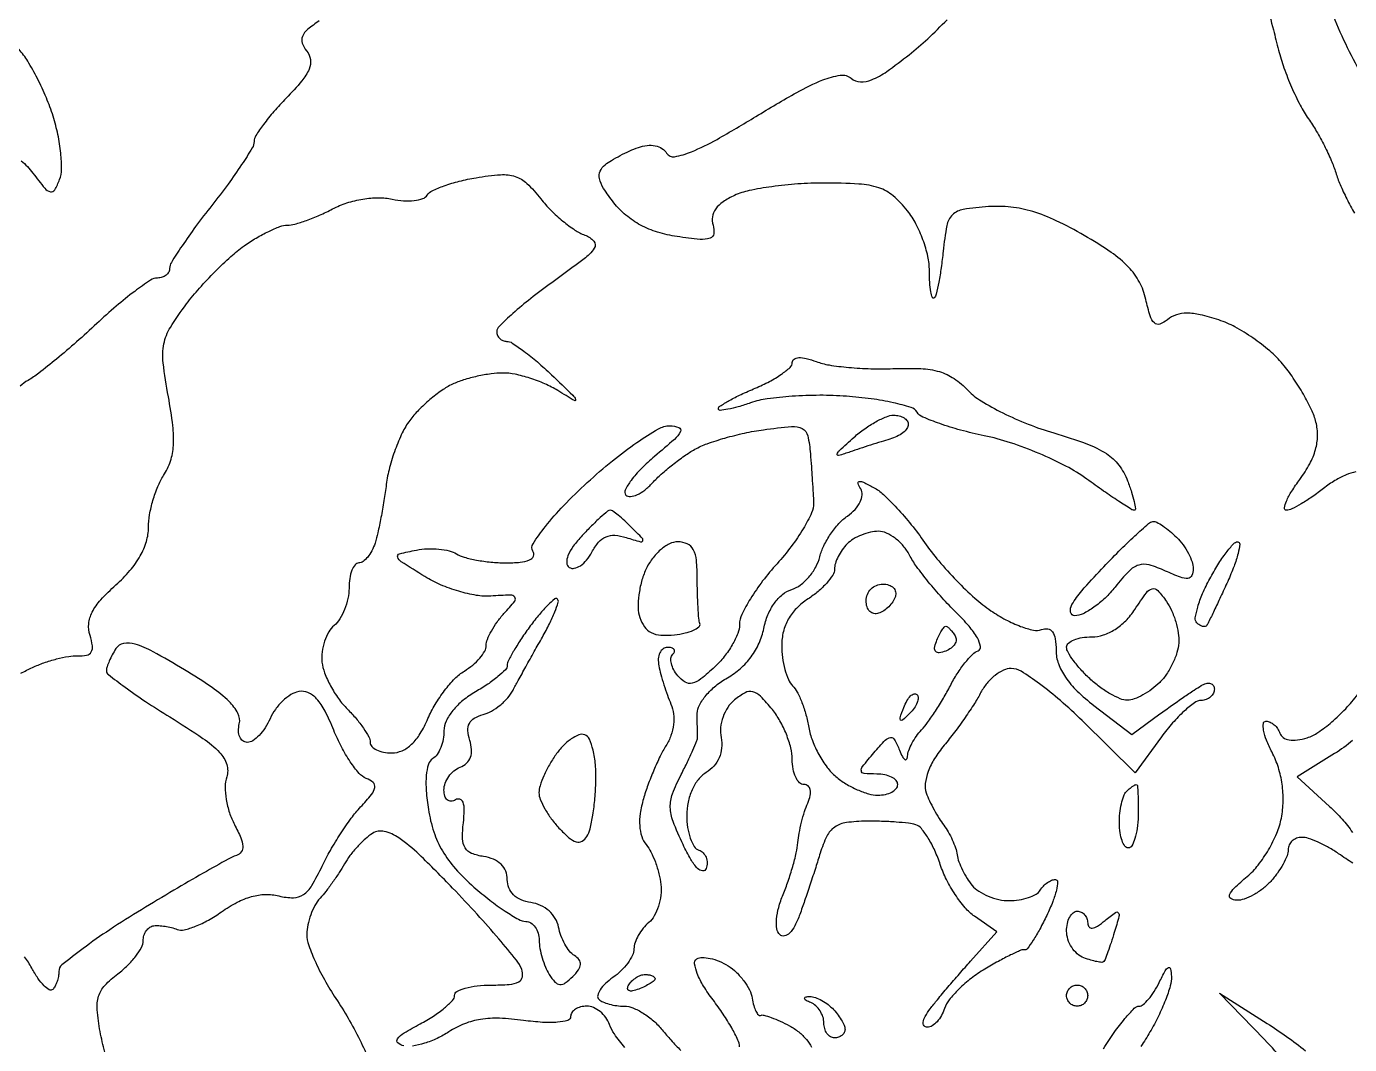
# Model space of a CAD drawing. Extents: x 0 to 102, y 0 to 135.
# Drawn here: x 79.98 to 90.59, y 93.6 to 101.76 of the extents above; entities that cross this region are included whole.
import ezdxf

# ---------------------------------------------------------------- set-up
doc = ezdxf.new("R2010")
doc.units = 0
doc.header["$MEASUREMENT"] = 0

msp = doc.modelspace()

# ---------------------------------------------------------------- linework, layer by layer
for points in [[(89.807848, 102.4083, -0.000019), (89.863601, 102.189799, -0.000015), (89.924036, 101.952886, -0.000015), (89.980225, 101.732562, -0.000036), (90.021473, 101.570756, 0.023425), (90.06496, 101.428347, 0.01666), (90.126336, 101.27312, 0.01687), (90.194995, 101.128627, 0.034013), (90.260379, 101.020856, -0.021182), (90.324382, 100.921214, -0.014581), (90.388669, 100.803384, -0.014726), (90.443969, 100.686173, -0.028856), (90.4797, 100.5894, 0.027365), (90.514896, 100.493193, 0.014476), (90.568385, 100.3779, 0.014364), (90.630091, 100.262784, 0.021522)], [(90.653784, 101.434655, -0.014061), (90.530864, 101.682738, -0.017561), (90.421809, 101.943004, -0.012535)], [(82.331288, 101.804309, 0.029179), (82.23794, 101.736076, 0.121046), (82.196544, 101.680515, 0.185986), (82.194815, 101.625904, 0.089386), (82.229832, 101.563949, -0.139922), (82.260482, 101.494322, -0.137103), (82.250103, 101.418401, -0.07356), (82.190964, 101.323063, -0.017991), (82.066293, 101.185992, 0.014743), (81.967455, 101.07873, 0.019304), (81.884015, 100.974798, 0.01714), (81.821943, 100.884762, 0.143296), (81.8082, 100.837794, -0.137974), (81.793675, 100.786158, -0.008836), (81.708795, 100.652591, -0.012397), (81.599432, 100.495638, -0.008883), (81.4698, 100.325514, 0.008135), (81.340159, 100.155906, 0.011521), (81.230805, 100.000543, 0.007763), (81.145153, 99.868301, 0.140724), (81.1314, 99.820403, -0.125131), (81.123934, 99.791036, -0.10078), (81.102913, 99.76602, -0.090279), (81.07147, 99.749207, -0.077896), (81.034423, 99.7434, 0.149386), (80.977771, 99.726087, 0.01247), (80.85125, 99.636127, 0.01575), (80.703644, 99.518092, 0.011499), (80.547033, 99.378214, -0.007424), (80.385792, 99.231819, -0.007996), (80.22416, 99.093918, -0.007625), (80.081884, 98.980015, -0.037428), (79.99613, 98.923213, 0.069956), (79.933763, 98.875812, 0.050958)], [(90.640877, 98.188864, 0.044948), (90.563898, 98.165339, 0.039983), (90.473937, 98.120056, 0.030071), (90.382874, 98.056898, -0.015232), (90.292291, 97.990008, -0.018774), (90.203778, 97.933517, -0.017429), (90.127104, 97.892062, -0.115712), (90.085058, 97.8822, -0.460147), (90.069501, 97.900363, -0.063629), (90.085221, 97.954755, -0.038348), (90.12718, 98.034361, -0.018728), (90.191946, 98.129196, 0.034038), (90.271098, 98.253067, 0.056438), (90.317936, 98.367735, 0.064765), (90.334097, 98.477885, 0.065652), (90.321404, 98.587975, 0.048253), (90.286087, 98.687078, 0.020461), (90.220915, 98.812358, 0.020018), (90.139898, 98.941401, 0.024716), (90.053956, 99.054433, 0.040486), (89.950306, 99.159117, 0.026355), (89.815484, 99.26305, 0.026493), (89.672216, 99.351098, 0.044859), (89.543057, 99.406994, 0.020965), (89.394191, 99.449295, 0.057825), (89.286089, 99.462264, 0.082663), (89.202084, 99.448616, 0.091935), (89.130436, 99.408598, -0.088672), (89.069855, 99.374246, -0.281369), (89.026175, 99.383537, -0.131383), (88.991632, 99.439705, -0.018479), (88.957254, 99.57259, 0.069152), (88.905924, 99.711359, 0.068656), (88.818606, 99.831252, 0.050774), (88.679254, 99.949288, 0.01921), (88.463194, 100.08562, 0.020081), (88.239915, 100.20309, 0.038134), (88.050524, 100.276099, 0.045007), (87.87528, 100.311941, 0.045036), (87.696489, 100.315837, 0.02158), (87.494013, 100.293192, 0.157027), (87.40777, 100.249811, 0.153813), (87.362123, 100.163821, 0.020461), (87.332685, 99.957697, -0.009364), (87.316894, 99.826369, -0.013016), (87.297502, 99.709501, -0.009486), (87.277157, 99.613779, -0.140156), (87.260647, 99.584047, -0.546451), (87.246021, 99.587238, -0.045856), (87.233776, 99.63252, -0.029157), (87.225277, 99.70666, -0.013963), (87.2226, 99.802491, 0.055231), (87.209922, 99.916914, 0.032496), (87.171094, 100.049117, 0.032167), (87.114411, 100.177789, 0.046849), (87.04726, 100.281891, 0.049531), (86.931949, 100.401885, 0.0969), (86.816886, 100.466719, 0.066179), (86.657944, 100.496917, 0.0139), (86.37444, 100.5048, 0.017581), (86.168084, 100.497542, 0.016767), (85.959441, 100.475797, 0.016978), (85.776635, 100.444167, 0.055618), (85.660265, 100.406067, 0.042014), (85.567998, 100.354274, 0.087583), (85.509018, 100.297059, 0.116305), (85.483057, 100.234668, 0.11806), (85.487913, 100.167619, -0.108572), (85.49424, 100.098306, -0.292324), (85.463979, 100.061942, -0.102061), (85.384015, 100.053554, -0.011201), (85.199859, 100.076002, -0.038452), (85.043617, 100.111034, -0.048508), (84.90689, 100.167937, -0.051332), (84.789982, 100.246873, -0.052579), (84.692646, 100.347399, -0.021204), (84.610209, 100.462431, -0.088303), (84.576864, 100.540589, -0.160742), (84.582333, 100.600099, -0.12623), (84.622365, 100.651517, -0.030039), (84.673943, 100.686657, -0.01441), (84.743908, 100.725719, -0.01423), (84.819499, 100.762412, -0.019722), (84.889336, 100.790633, -0.059428), (84.958967, 100.806633, -0.07676), (85.024399, 100.803616, -0.088364), (85.078649, 100.782227, -0.116875), (85.11611, 100.744831, 0.308076), (85.180124, 100.716281, 0.052944), (85.314727, 100.755565, 0.031301), (85.519774, 100.855206, 0.008395), (85.832202, 101.038981, -0.008371), (86.158694, 101.231049, -0.033565), (86.367464, 101.331359, -0.059147), (86.508141, 101.369181, -0.212415), (86.595578, 101.344594, 0.165643), (86.668773, 101.316673, 0.106274), (86.759147, 101.332712, 0.057021), (86.881042, 101.399511, 0.014852), (87.059865, 101.534029, 0.018047), (87.208588, 101.662048, 0.01335), (87.363892, 101.813704, 0.013531)], [(79.942135, 100.683663, -0.054077), (80.035222, 100.584598, 0.010404), (80.131034, 100.462928, 0.162796), (80.175288, 100.435173, 0.334045), (80.210195, 100.450235, 0.038078), (80.249316, 100.532792, 0.090868), (80.264789, 100.615395, 0.026472), (80.258424, 100.745175, 0.025659), (80.235545, 100.893312, 0.024903), (80.197452, 101.03984, 0.023286), (80.143039, 101.188584, 0.018621), (80.07119, 101.343406, 0.018999), (79.993783, 101.481879, 0.044469), (79.923324, 101.577187, -0.036085)], [(79.938295, 96.575337, -0.007579), (80.0316, 96.621084, -0.026123), (80.123735, 96.658791, -0.021355), (80.225675, 96.689602, -0.021866), (80.322086, 96.709858, -0.051674), (80.395281, 96.714263, 0.061572), (80.466052, 96.719926, 0.210646), (80.502823, 96.746069, 0.172941), (80.512524, 96.795179, 0.039987), (80.493224, 96.878581, -0.101086), (80.48333, 96.971713, -0.094814), (80.510223, 97.063604, -0.066819), (80.579599, 97.163459, -0.025336), (80.700593, 97.28303, 0.033841), (80.813013, 97.397969, 0.04781), (80.895133, 97.515187, 0.054625), (80.945286, 97.631718, 0.074457), (80.9622, 97.744673, -0.043272), (80.970956, 97.84566, -0.027445), (80.997654, 97.960795, -0.027499), (81.03664, 98.071811, -0.044917), (81.082896, 98.160127, 0.063491), (81.137971, 98.275483, 0.064584), (81.161929, 98.400299, 0.045792), (81.156994, 98.560081, 0.015167), (81.121273, 98.792151, -0.015502), (81.079774, 99.062963, -0.078741), (81.085265, 99.214997, -0.090686), (81.13735, 99.347654, -0.024151), (81.266737, 99.535442, -0.018848), (81.370992, 99.661941, -0.013614), (81.496155, 99.795165, -0.013784), (81.622228, 99.915422, -0.02887), (81.72787, 100.00024, -0.020701), (81.825561, 100.063879, -0.022102), (81.926114, 100.117744, -0.022352), (82.016146, 100.156116, -0.088635), (82.07506, 100.166921, 0.067891), (82.134894, 100.175362, 0.017258), (82.22847, 100.205362, 0.017273), (82.333939, 100.247401, 0.016711), (82.437447, 100.297052, -0.042127), (82.553361, 100.345578, -0.037105), (82.680786, 100.376503, -0.038316), (82.806199, 100.387482, -0.056793), (82.915843, 100.376177, 0.03625), (83.007556, 100.362903, 0.045976), (83.093096, 100.364667, 0.053098), (83.161068, 100.379768, 0.174882), (83.196489, 100.407886, -0.145829), (83.236154, 100.443212, -0.023786), (83.33245, 100.482843, -0.024482), (83.453825, 100.51958, -0.019399), (83.588002, 100.547641, -0.022619), (83.785231, 100.571851, -0.098214), (83.901661, 100.557942, -0.113101), (83.995425, 100.501745, -0.034788), (84.106843, 100.378754, 0.029387), (84.18791, 100.287301, 0.024375), (84.284157, 100.199767, 0.025059), (84.380523, 100.128142, 0.058756), (84.460331, 100.087432, -0.123191), (84.532099, 100.03839, -0.346454), (84.535463, 99.981597, -0.07918), (84.453571, 99.896446, -0.005973), (84.194847, 99.705845, 0.010698), (84.025935, 99.578929, 0.015697), (83.883499, 99.459644, 0.011004), (83.772354, 99.355984, 0.202247), (83.754, 99.312464, 0.102651), (83.76007, 99.28321, 0.098724), (83.777317, 99.25832, 0.097054), (83.803081, 99.241643, 0.095539), (83.833379, 99.2358, -0.146339), (83.87866, 99.222257, -0.014816), (83.97174, 99.157082, -0.017555), (84.079831, 99.070457, -0.013113), (84.192929, 98.967824, -0.00166), (84.363341, 98.803743, -0.105964), (84.386234, 98.769542, -0.713792), (84.376422, 98.761113, -0.005165), (84.243427, 98.840924, 0.034596), (84.14008, 98.894946, 0.025591), (84.019386, 98.940559, 0.026076), (83.900368, 98.971968, 0.051515), (83.803257, 98.982, 0.034353), (83.708555, 98.975486, 0.020579), (83.59751, 98.95545, 0.020555), (83.488122, 98.92626, 0.033381), (83.398431, 98.891615, 0.043505), (83.31331, 98.842618, 0.023709), (83.217749, 98.768962, 0.023455), (83.127026, 98.684279, 0.034225), (83.056233, 98.600994, 0.047129), (82.996655, 98.502026, 0.023993), (82.940097, 98.36815, 0.023605), (82.894579, 98.223339, 0.032513), (82.868518, 98.089517, -0.008313), (82.849547, 97.958657, -0.007324), (82.8255, 97.822839, -0.007378), (82.800212, 97.700997, -0.021988), (82.778033, 97.618738, -0.042109), (82.752832, 97.55769, -0.051623), (82.719096, 97.506064, -0.060288), (82.682381, 97.470578, -0.163422), (82.648499, 97.4592, 0.229579), (82.618276, 97.444551, 0.07371), (82.592777, 97.400115, 0.056158), (82.575365, 97.335088, 0.037372), (82.5696, 97.258059, -0.052018), (82.56081, 97.173798, -0.042504), (82.534635, 97.086984, -0.044146), (82.496188, 97.010547, -0.081128), (82.45057, 96.958131, 0.088261), (82.406547, 96.906079, 0.051191), (82.37278, 96.831198, 0.049082), (82.35355, 96.746505, 0.058697), (82.352902, 96.664741, 0.064079), (82.374106, 96.577072, 0.032531), (82.42153, 96.47376, 0.031679), (82.485188, 96.371933, 0.040859), (82.556532, 96.287868, -0.021296), (82.626308, 96.211881, -0.025257), (82.685259, 96.13429, -0.02532), (82.727617, 96.064982, -0.125137), (82.7388, 96.021, 0.195042), (82.751904, 95.988685, 0.086881), (82.789771, 95.961251, 0.066757), (82.845905, 95.942628, 0.046788), (82.912317, 95.9364, 0.105886), (82.995312, 95.954175, 0.084402), (83.071547, 96.005261, 0.066668), (83.140622, 96.090877, 0.036275), (83.202307, 96.21135, -0.034768), (83.259773, 96.324423, -0.028337), (83.336063, 96.436808, -0.029205), (83.418562, 96.532514, -0.063888), (83.49409, 96.592767, 0.037686), (83.561172, 96.64077, 0.041642), (83.617903, 96.696856, 0.045783), (83.657258, 96.752408, 0.131977), (83.6694, 96.797605, -0.097197), (83.678903, 96.846028, -0.030107), (83.711197, 96.913266, -0.028838), (83.757233, 96.985784, -0.028077), (83.811689, 97.053205, 0.012479), (83.897818, 97.153287, 0.345709), (83.898464, 97.18567, 0.245274), (83.864394, 97.201877, 0.007729), (83.705939, 97.19355, -0.059291), (83.590863, 97.199365, -0.029605), (83.448617, 97.232389, -0.028902), (83.303511, 97.284553, -0.037676), (83.17826, 97.349475, -0.003969), (82.988322, 97.468943, -0.173868), (82.959962, 97.505703, -0.433832), (82.975007, 97.532864, -0.014354), (83.10934, 97.562564, -0.037219), (83.198183, 97.572779, -0.033449), (83.290833, 97.570296, -0.035046), (83.373787, 97.55659, -0.083025), (83.431281, 97.532318, 0.073584), (83.49269, 97.505025, 0.022439), (83.592063, 97.482128, 0.021931), (83.70711, 97.466181, 0.022317), (83.822443, 97.460495, 0.021905), (83.94248, 97.4652, 0.07856), (84.016781, 97.483365, 0.196526), (84.047275, 97.513817, 0.242487), (84.044194, 97.553357, -0.290825), (84.044948, 97.613842, -0.022814), (84.143534, 97.75074, -0.024664), (84.289199, 97.917138, -0.014225), (84.47962, 98.103257, -0.015813), (84.681055, 98.277768, -0.020081), (84.878097, 98.425125, -0.018487), (85.049358, 98.533693, -0.13278), (85.142973, 98.559, -0.090384), (85.213187, 98.546203, -0.445126), (85.226145, 98.513056, -0.094701), (85.178036, 98.450265, -0.007628), (85.019804, 98.313452, 0.022126), (84.912069, 98.214701, 0.03647), (84.831421, 98.1212, 0.042578), (84.783607, 98.04386, 0.32158), (84.789813, 98.003789, 0.230124), (84.824969, 97.991255, 0.080284), (84.878159, 98.005981, 0.059636), (84.940371, 98.044078, 0.038959), (85.002217, 98.101287, -0.024355), (85.073299, 98.170995, -0.014578), (85.163988, 98.24704, -0.01458), (85.258904, 98.317632, -0.02447), (85.343004, 98.370522, -0.042208), (85.44112, 98.415294, -0.016446), (85.58318, 98.460932, -0.016142), (85.741024, 98.500509, -0.019296), (85.892, 98.527172, -0.011799), (86.117718, 98.552701, -0.141216), (86.202955, 98.53617, -0.2239), (86.246987, 98.479216, -0.035047), (86.268427, 98.33495, -0.001634), (86.276129, 98.231335, -0.0013), (86.283786, 98.119451, -0.001314), (86.29034, 98.015734, -0.003304), (86.294417, 97.940112, -0.122022), (86.278529, 97.859913, -0.026129), (86.211146, 97.73379, -0.025841), (86.115408, 97.592214, -0.022116), (86.000741, 97.453418, 0.021056), (85.88554, 97.314576, 0.024324), (85.788201, 97.172863, 0.024414), (85.718432, 97.046479, 0.114392), (85.6998, 96.966103, -0.0949), (85.685958, 96.893828, -0.037365), (85.641402, 96.802331, -0.035293), (85.577072, 96.707979, -0.036926), (85.500998, 96.625129, -0.019395), (85.390625, 96.529219, -0.111102), (85.321409, 96.495328, -0.195906), (85.264682, 96.504069, -0.08477), (85.205632, 96.554716, -0.049507), (85.172801, 96.603349, -0.065454), (85.153785, 96.653241, -0.081289), (85.150683, 96.696748, -0.175358), (85.164734, 96.726734, 0.11201), (85.178073, 96.747902, 0.253034), (85.175211, 96.766048, 0.173663), (85.156015, 96.778482, 0.057788), (85.122231, 96.7824, 0.162779), (85.087179, 96.770678, 0.122762), (85.061435, 96.73891, 0.094691), (85.049301, 96.690974, 0.063313), (85.053121, 96.63435, 0.018494), (85.069133, 96.566213, 0.009802), (85.093726, 96.483008, 0.009742), (85.12224, 96.398794, 0.014878), (85.150542, 96.327043, -0.072366), (85.171194, 96.249716, -0.059044), (85.171071, 96.163968, -0.056253), (85.150444, 96.076577, -0.05357), (85.11064, 95.994429, 0.026476), (85.063953, 95.910038, 0.012814), (85.012864, 95.797677, 0.012669), (84.965494, 95.677609, 0.017788), (84.929817, 95.568072, 0.032481), (84.904484, 95.451708, 0.052463), (84.899969, 95.35054, 0.063608), (84.915916, 95.266388, 0.094883), (84.951956, 95.200965, -0.058064), (84.989913, 95.142616, -0.027352), (85.025477, 95.059894, -0.026662), (85.053658, 94.968157, -0.033861), (85.069258, 94.880957, -0.055742), (85.069083, 94.79487, -0.048313), (85.050256, 94.70652, -0.050843), (85.016781, 94.629101, -0.092353), (84.97283, 94.576269, 0.049162), (84.927286, 94.530214, 0.041776), (84.888765, 94.473676, 0.043722), (84.86237, 94.415693, 0.085155), (84.8538, 94.365738, -0.114022), (84.841967, 94.314525, -0.044744), (84.804256, 94.252117, -0.041308), (84.749671, 94.18932, -0.040437), (84.685138, 94.135859, 0.036188), (84.624567, 94.08654, 0.060053), (84.58243, 94.036016, 0.08639), (84.563722, 93.992113, 0.25957), (84.572338, 93.961862, 0.09534), (84.60407, 93.940371, 0.034746), (84.655548, 93.922409, 0.032922), (84.716035, 93.91012, 0.033667), (84.77716, 93.906, -0.097882), (84.845293, 93.892533, -0.042421), (84.927818, 93.850085, -0.039835), (85.010645, 93.788482, -0.042298), (85.080863, 93.71565, 0.013198), (85.150098, 93.634933, 0.009928), (85.230274, 93.549767, 0.010054)], [(80.611734, 93.538156, -0.018946), (80.574463, 93.702256, -0.025153), (80.550695, 93.877051, -0.096093), (80.562356, 93.985882, -0.114113), (80.612503, 94.072343, -0.042957), (80.71721, 94.166446, 0.032028), (80.794313, 94.232755, 0.035369), (80.859604, 94.306337, 0.037945), (80.905419, 94.376387, 0.124963), (80.919225, 94.429408, -0.07298), (80.925837, 94.47264, -0.078812), (80.944553, 94.510915, -0.087276), (80.972151, 94.53847, -0.122716), (81.0045, 94.550879, -0.046108), (81.044255, 94.552069, -0.022903), (81.094431, 94.546627, -0.022516), (81.146317, 94.536171, -0.030642), (81.191847, 94.52183, 0.151501), (81.247793, 94.518149, 0.035333), (81.338583, 94.546798, 0.033296), (81.442885, 94.596267, 0.027344), (81.547089, 94.662194, -0.034029), (81.671774, 94.738767, -0.053256), (81.788748, 94.784987, -0.061027), (81.900114, 94.801589, -0.068102), (82.007956, 94.789688, 0.060868), (82.123467, 94.775253, 0.153004), (82.203606, 94.800124, 0.108411), (82.272029, 94.873536, 0.022803), (82.354882, 95.02937, -0.019369), (82.420285, 95.154447, -0.013934), (82.502448, 95.288941, -0.014107), (82.587923, 95.412686, -0.029342), (82.662668, 95.503, 0.016263), (82.75008, 95.603167, 0.123818), (82.776452, 95.659389, 0.268263), (82.762727, 95.699203, 0.087279), (82.707323, 95.732453, -0.124224), (82.650538, 95.772446, -0.029315), (82.579643, 95.86543, -0.02841), (82.508494, 95.985211, -0.02465), (82.447605, 96.118011, 0.023454), (82.377304, 96.272311, 0.065725), (82.309817, 96.369767, 0.105079), (82.240585, 96.419661, 0.151381), (82.166082, 96.428238, 0.093774), (82.103935, 96.403928, 0.04943), (82.038168, 96.353027, 0.046781), (81.97898, 96.285525, 0.053045), (81.936189, 96.210856, -0.040562), (81.896928, 96.138209, -0.04726), (81.848152, 96.07677, -0.053575), (81.797626, 96.034359, -0.148898), (81.753759, 96.021, -0.164746), (81.718944, 96.032791, -0.128519), (81.694239, 96.06449, -0.097441), (81.683916, 96.112419, -0.062911), (81.690044, 96.16905, 0.183822), (81.678925, 96.254001, 0.074861), (81.607886, 96.348786, 0.044982), (81.471622, 96.460856, 0.014245), (81.249754, 96.603032, 0.009423), (80.998359, 96.747826, 0.051288), (80.85389, 96.809116, 0.121455), (80.762469, 96.814334, 0.208309), (80.700326, 96.772232, 0.019551), (80.671931, 96.723266, 0.020102), (80.647729, 96.672674, 0.020316), (80.63036, 96.627272, 0.075775), (80.625095, 96.597234, 0.237859), (80.64103, 96.563806, 0.006518), (80.773751, 96.463763, 0.012119), (80.937922, 96.349353, 0.007852), (81.132976, 96.224686, -0.010679), (81.397958, 96.053209, -0.05392), (81.53217, 95.93937, -0.112372), (81.589143, 95.843415, -0.156083), (81.589375, 95.744122, 0.078338), (81.57733, 95.664943, 0.038866), (81.585781, 95.563451, 0.037351), (81.611265, 95.457215, 0.044853), (81.651249, 95.362575, -0.020899), (81.702209, 95.256432, -0.086498), (81.718591, 95.187473, -0.173868), (81.705523, 95.142641, -0.15595), (81.666357, 95.113875, 0.046273), (81.601158, 95.085029, 0.002417), (81.401635, 94.97241, 0.003805), (81.165741, 94.835365, 0.002755), (80.904957, 94.679247, 0.009741), (80.651327, 94.518669, 0.014703), (80.437521, 94.368182, 0.009403), (80.268265, 94.236412, 0.226372), (80.2431, 94.183678, -0.04553), (80.239473, 94.143931, -0.037074), (80.228641, 94.102564, -0.038432), (80.212756, 94.065719, -0.075524), (80.193877, 94.040077, -0.344421), (80.166646, 94.036739, -0.064186), (80.124398, 94.070181, -0.045186), (80.075327, 94.130529, -0.025255), (80.026473, 94.21168, 0.039524), (79.968675, 94.301773, 0.030876)], [(90.617128, 95.051242, -0.009408), (90.503176, 95.127903, 0.024165), (90.423256, 95.178309, 0.023973), (90.338637, 95.220914, 0.024662), (90.261232, 95.250864, 0.080139), (90.207076, 95.2596, 0.090517), (90.165815, 95.252069, 0.095528), (90.130747, 95.230493, 0.09967), (90.107283, 95.198316, 0.108267), (90.099, 95.160511, -0.095833), (90.089605, 95.111944, -0.030498), (90.057871, 95.045084, -0.029174), (90.012573, 94.973223, -0.028703), (89.958988, 94.906711, -0.043582), (89.895446, 94.847738, -0.039251), (89.820467, 94.79834, -0.041448), (89.745776, 94.764874, -0.09048), (89.684038, 94.755042, -0.139212), (89.638193, 94.769183, -0.370535), (89.629275, 94.799595, -0.097308), (89.667808, 94.853747, -0.013797), (89.77006, 94.945392, 0.051396), (89.858566, 95.037597, 0.033197), (89.941702, 95.160201, 0.033243), (90.007692, 95.292384, 0.052514), (90.04409, 95.413629, 0.041313), (90.058258, 95.549189, 0.040675), (90.050076, 95.685956, 0.040945), (90.019983, 95.818719, 0.043153), (89.969008, 95.942379, -0.0241), (89.925502, 96.037478, -0.047003), (89.901918, 96.117403, -0.076545), (89.899739, 96.171585, -0.381609), (89.920577, 96.1902, -0.107615), (89.953442, 96.183044, -0.070216), (89.986264, 96.162051, -0.065682), (90.01407, 96.131006, -0.069482), (90.032242, 96.094374, 0.166859), (90.058711, 96.059731, 0.105868), (90.106403, 96.040861, 0.076265), (90.172247, 96.039968, 0.04219), (90.250849, 96.057793, 0.073772), (90.337689, 96.100236, 0.026388), (90.447327, 96.184391, 0.025504), (90.559615, 96.290776, 0.027454), (90.657588, 96.40557, 0.038019)], [(90.615622, 96.036327, -0.037981), (90.471278, 95.931195), (90.170121, 95.74507), (90.430661, 95.507104, -0.026116), (90.530384, 95.40598, -0.029581), (90.614667, 95.298954, -0.030809)], [(83.008734, 93.587768, -0.13016), (82.962058, 93.611473, -0.388887), (82.958777, 93.644092, -0.097676), (83.010807, 93.691079, -0.012936), (83.14065, 93.764378, 0.021785), (83.245945, 93.826301, 0.029506), (83.334833, 93.89168, 0.029695), (83.399394, 93.952132, 0.19203), (83.4156, 93.992773, -0.280086), (83.434933, 94.024578, -0.051196), (83.501799, 94.050987, -0.041929), (83.596602, 94.069222, -0.026562), (83.709045, 94.0752, 0.018576), (83.854573, 94.080608, 0.100966), (83.930122, 94.101969, 0.232424), (83.959539, 94.141705, 0.137592), (83.953946, 94.201702, 0.078041), (83.911142, 94.276085, 0.006753), (83.771218, 94.445123, 0.008764), (83.597143, 94.642608, 0.006692), (83.40006, 94.85273, 0.008375), (83.132025, 95.121772, 0.042578), (82.96846, 95.255514, 0.091254), (82.852557, 95.307038, 0.202464), (82.758963, 95.291624, 0.042596), (82.70043, 95.247322, 0.023479), (82.636574, 95.184154, 0.023252), (82.577407, 95.113533, 0.034316), (82.532954, 95.046019, -0.015757), (82.490704, 94.976355, -0.010489), (82.438148, 94.899149, -0.010565), (82.383943, 94.826312, -0.020262), (82.33695, 94.77068, 0.060774), (82.296431, 94.713989, 0.036658), (82.262264, 94.638667, 0.036253), (82.238943, 94.557597, 0.051953), (82.2312, 94.483276, 0.086238), (82.246774, 94.393651, 0.021355), (82.303232, 94.255043, 0.021207), (82.382554, 94.099625, 0.019841), (82.476416, 93.947897, -0.01942), (82.574506, 93.789632, -0.016215), (82.666455, 93.614546, -0.016521), (82.740123, 93.448741, -0.042242)], [(85.6998, 93.580765, 0.111096), (85.687655, 93.634749, 0.01777), (85.637573, 93.731395, 0.018914), (85.569068, 93.842761, 0.01558), (85.487962, 93.956263, -0.025325), (85.411874, 94.067251, -0.043073), (85.361525, 94.167802, -0.055759), (85.340092, 94.246238, -0.301835), (85.357621, 94.284364, -0.142646), (85.400777, 94.296317, -0.051), (85.464862, 94.288908, -0.045491), (85.537516, 94.265801, -0.03987), (85.608255, 94.229104, -0.051701), (85.674798, 94.177293, -0.041384), (85.73495, 94.109152, -0.042808), (85.78036, 94.035899, -0.07791), (85.802046, 93.969087, 0.027081), (85.814543, 93.911164, 0.047203), (85.831884, 93.865233, 0.066265), (85.851016, 93.836513, 0.321991), (85.869, 93.832345, -0.169024), (85.895476, 93.833944, -0.018205), (85.95479, 93.814883, -0.02074), (86.025659, 93.785849, -0.015276), (86.10165, 93.748119, -0.046465), (86.174468, 93.699966, -0.048349), (86.236085, 93.639769, -0.053307), (86.278368, 93.57715, -0.122457)], [(88.617029, 93.56527, -0.013816), (88.704567, 93.695805, -0.019859), (88.789681, 93.805911, -0.016133), (88.864698, 93.889728, -0.20492), (88.902733, 93.906, 0.178613), (88.935931, 93.91825, 0.039378), (88.979569, 93.961915, 0.03625), (89.024821, 94.023474, 0.028022), (89.065146, 94.09635, -0.010074), (89.112883, 94.190439, -0.159052), (89.13845, 94.215016, -0.495879), (89.15576, 94.206213, -0.034929), (89.162674, 94.143486, -0.081284), (89.153501, 94.068824, -0.021173), (89.114561, 93.953941, -0.020951), (89.058385, 93.825057, -0.020031), (88.990844, 93.699336, -0.017508), (88.917276, 93.584068, -0.024395)], [(90.072355, 93.454585, 0.019416), (89.90865, 93.638248), (89.5491, 94.011401), (89.9298, 93.768351, -0.012645), (90.085521, 93.663298, -0.011981), (90.23861, 93.548665, -0.012024)], [(84.780526, 93.574118, -0.016917), (84.697248, 93.683593, -0.068033), (84.658477, 93.75795, 0.071513), (84.628467, 93.814546, 0.064966), (84.582871, 93.86251, 0.068518), (84.529256, 93.894951, 0.102181), (84.475755, 93.906, 0.06219), (84.426218, 93.899815, 0.080482), (84.384257, 93.881624, 0.097951), (84.356173, 93.854666, 0.153838), (84.3462, 93.823018, -0.333885), (84.323016, 93.792171, -0.049991), (84.24181, 93.777234, -0.037036), (84.121784, 93.776277, -0.017539), (83.967733, 93.791912, 0.023936), (83.77612, 93.808886, 0.048149), (83.624733, 93.80044, 0.056828), (83.494899, 93.765137, 0.050296), (83.370517, 93.700456, -0.035596), (83.276254, 93.647868, -0.033954), (83.174009, 93.60823, -0.03584), (83.078898, 93.58593, -0.092689)]]:
    msp.add_lwpolyline(points, format="xyb")
for points in [[(86.315663, 99.073686, 0.051746), (86.417851, 99.04651, 0.016173), (86.57539, 99.026846, 0.015972), (86.75388, 99.016144, 0.016997), (86.929013, 99.017201, -0.019844), (87.153228, 99.01728, -0.060854), (87.302916, 98.992987, -0.079132), (87.419742, 98.937932, -0.052598), (87.532916, 98.841945, 0.065565), (87.63726, 98.757984, 0.021577), (87.810165, 98.662743, 0.021072), (88.013215, 98.572505, 0.022369), (88.219178, 98.501651, -0.015527), (88.483328, 98.414802, -0.05673), (88.640919, 98.336323, -0.085776), (88.741047, 98.243695, -0.073187), (88.810963, 98.117828, -0.012474), (88.842526, 98.027445, -0.022191), (88.863294, 97.951416, -0.019862), (88.873991, 97.893478, -0.456699), (88.864219, 97.8822, -0.142986), (88.840241, 97.8892, -0.003172), (88.73801, 97.955369, -0.006933), (88.619038, 98.035831, -0.0046), (88.484681, 98.131286, 0.036235), (88.317146, 98.235037, 0.020553), (88.101277, 98.336911, 0.020311), (87.871557, 98.423173, 0.028744), (87.660564, 98.479558, -0.014484), (87.47249, 98.524116, -0.019284), (87.304714, 98.576043, -0.01684), (87.170841, 98.628337, -0.15172), (87.123573, 98.668737, 0.180098), (87.074907, 98.705885, 0.018829), (86.933747, 98.743128, 0.021445), (86.75643, 98.774921, 0.015583), (86.557018, 98.795608, 0.018596), (86.34288, 98.803111, 0.016736), (86.121078, 98.795203, 0.017032), (85.92268, 98.774663, 0.049592), (85.788895, 98.742444, -0.013722), (85.689821, 98.710927, -0.024369), (85.606474, 98.691253, -0.023353), (85.543705, 98.682638, -0.440734), (85.5306, 98.694618, -0.258453), (85.54265, 98.716372, -0.012083), (85.617579, 98.760775, -0.017401), (85.713224, 98.810083, -0.011354), (85.8267, 98.860552, 0.021862), (85.94011, 98.913873, 0.030648), (86.035821, 98.971831, 0.031133), (86.105417, 99.026744, 0.213284), (86.1228, 99.065641, -0.252124), (86.137547, 99.093028, -0.136132), (86.17502, 99.105126, -0.072357), (86.235781, 99.098859, -0.029029)], [(86.935872, 98.6436, -0.061719), (86.980812, 98.638032, -0.080126), (87.018876, 98.621647, -0.097759), (87.044354, 98.597369, -0.154875), (87.0534, 98.568867, -0.16344), (87.042748, 98.537151, -0.063267), (87.00991, 98.503582, -0.053803), (86.961999, 98.473375, -0.043792), (86.90535, 98.451565, 0.0049), (86.836527, 98.431044, 0.002552), (86.751087, 98.404176, 0.002537), (86.663659, 98.375701, 0.003869), (86.5881, 98.350017, -0.013215), (86.494723, 98.320211, -0.581863), (86.482811, 98.331794, -0.145466), (86.500988, 98.36188, -0.003823), (86.618622, 98.467319, -0.026387), (86.703717, 98.534787, -0.027616), (86.7942, 98.591817, -0.028677), (86.877345, 98.631964, -0.098441)], [(86.774381, 98.064897, -0.065041), (86.853685, 98.008125, -0.017908), (86.96224, 97.89922, -0.017777), (87.077456, 97.76583, -0.017717), (87.183041, 97.624444, 0.024267), (87.297602, 97.475158, 0.016937), (87.440269, 97.317945, 0.017129), (87.587687, 97.176213, 0.033672), (87.715705, 97.076001, 0.027198), (87.83469, 97.004278, 0.03279), (87.953713, 96.950765, 0.034687), (88.057245, 96.920137, 0.147221), (88.120954, 96.924864, -0.129131), (88.172317, 96.930515, -0.20512), (88.209415, 96.907672, -0.119629), (88.231382, 96.852053, -0.034517), (88.2378, 96.759192, 0.087865), (88.256796, 96.651928, 0.06293), (88.312758, 96.543445, 0.050832), (88.407039, 96.432308, 0.02853), (88.541626, 96.316943), (88.845451, 96.085204), (89.070376, 96.248878, -0.003582), (89.164245, 96.316163, -0.003445), (89.260293, 96.382984, -0.003409), (89.345759, 96.440722, -0.01248), (89.40105, 96.475569, -0.064002), (89.441546, 96.493149, -0.132761), (89.475736, 96.493757, -0.187743), (89.498157, 96.477839, -0.1466), (89.5068, 96.448993, -0.116468), (89.498687, 96.414636, -0.098178), (89.475736, 96.385034, -0.090852), (89.441438, 96.364737, -0.082971), (89.40105, 96.357071, 0.153813), (89.347285, 96.33882, 0.027421), (89.264236, 96.270651, 0.027376), (89.172528, 96.176812, 0.021689), (89.0838, 96.066145), (88.8723, 95.777548), (88.44664, 96.195374, 0.015462), (88.273224, 96.355376, 0.020028), (88.104183, 96.490464, 0.018135), (87.957325, 96.590483, 0.141339), (87.878566, 96.6132, 0.110598), (87.816723, 96.599351, 0.056253), (87.748569, 96.557285, 0.051861), (87.684886, 96.495656, 0.053512), (87.636008, 96.42285, -0.021344), (87.583924, 96.333343, -0.009407), (87.507882, 96.219401, -0.00929), (87.422611, 96.101433, -0.012325), (87.340465, 95.997559, 0.034625), (87.263996, 95.891468, 0.048753), (87.212475, 95.786927, 0.057959), (87.188882, 95.69243, 0.118284), (87.196967, 95.616859, 0.023683), (87.223282, 95.552734, 0.014876), (87.259738, 95.480346, 0.014929), (87.299957, 95.41109, 0.026299), (87.337775, 95.356815, -0.035091), (87.373142, 95.304108, -0.024229), (87.405851, 95.240097, -0.024511), (87.43141, 95.175153, -0.045081), (87.444673, 95.11996, 0.051361), (87.458814, 95.064201, 0.025863), (87.48729, 94.997353, 0.025376), (87.524182, 94.930644, 0.034218), (87.56449, 94.874694, 0.077646), (87.617754, 94.827686, 0.044406), (87.694024, 94.788041, 0.043071), (87.779892, 94.761054, 0.054661), (87.862466, 94.752, 0.039551), (87.941381, 94.758252, 0.04255), (88.016355, 94.776851, 0.046682), (88.077106, 94.804092, 0.126268), (88.1109, 94.8366, -0.053214), (88.136011, 94.868961, -0.048826), (88.168068, 94.896349, -0.052123), (88.201896, 94.915061, -0.100617), (88.232094, 94.9212, -0.428915), (88.249809, 94.902577, -0.046017), (88.240413, 94.836806, -0.034591), (88.211439, 94.744134, -0.018447), (88.163651, 94.633902, -0.01258), (88.107949, 94.524548, -0.019898), (88.054221, 94.434111, -0.014839), (88.006602, 94.365326, -0.304164), (87.984, 94.357203, 0.167241), (87.956219, 94.35481, 0.008618), (87.873327, 94.316335, 0.012917), (87.775098, 94.265491, 0.008951), (87.666641, 94.203196, 0.029382), (87.557844, 94.12908, 0.02925), (87.458313, 94.042618, 0.030582), (87.380717, 93.956938, 0.092121), (87.34369, 93.887695, -0.050317), (87.318749, 93.829977, -0.057384), (87.283647, 93.781126, -0.065982), (87.244222, 93.74783, -0.143354), (87.20654, 93.7368, -0.220862), (87.180175, 93.749043, -0.216522), (87.172224, 93.777241, -0.093719), (87.188618, 93.823806, -0.030441), (87.22916, 93.88485, -0.010149), (87.286574, 93.957704, -0.003748), (87.370335, 94.05812, -0.003712), (87.463432, 94.166402, -0.00446), (87.55265, 94.266806), (87.764262, 94.500712), (87.584505, 94.626618, -0.063167), (87.508761, 94.695389, -0.030396), (87.429597, 94.800244, -0.02955), (87.359214, 94.921249, -0.037259), (87.309582, 95.040881, 0.026364), (87.265684, 95.153562, 0.03195), (87.212509, 95.253717, 0.033579), (87.158141, 95.330018, 0.147614), (87.112758, 95.3605, 0.046395), (87.055406, 95.372462, 0.01013), (86.954829, 95.381807, 0.010469), (86.837594, 95.387843, 0.00987), (86.71788, 95.389131, 0.03098), (86.556519, 95.377669, 0.118551), (86.463189, 95.341593, 0.128619), (86.400631, 95.268826, 0.039292), (86.346934, 95.1327, -0.003651), (86.310985, 95.01831, -0.002227), (86.266948, 94.88373, -0.002231), (86.222112, 94.750735, -0.003954), (86.18379, 94.641543, -0.032785), (86.144424, 94.551214, -0.076686), (86.101142, 94.491801, -0.144456), (86.059461, 94.468966, -0.255253), (86.022843, 94.479717, -0.162253), (85.999396, 94.526605, -0.056434), (85.997158, 94.603102, -0.04642), (86.014025, 94.69779, -0.031273), (86.049791, 94.801674, 0.016205), (86.090176, 94.908419, 0.013085), (86.126767, 95.025415, 0.013292), (86.154858, 95.135258, 0.032878), (86.167933, 95.2173, -0.023354), (86.178504, 95.292844, -0.014523), (86.197577, 95.380287, -0.014565), (86.221469, 95.465641, -0.025431), (86.24685, 95.53455, 0.043855), (86.266785, 95.595498, 0.108161), (86.267392, 95.642299, 0.178214), (86.249432, 95.671251, 0.167242), (86.216451, 95.6826, -0.203098), (86.18066, 95.697764, -0.084054), (86.15031, 95.741975, -0.064208), (86.129681, 95.807354, -0.044379), (86.1228, 95.884728, 0.062153), (86.111364, 95.97637, 0.03299), (86.075946, 96.085343, 0.032253), (86.024362, 96.193594, 0.042897), (85.963296, 96.283834, 0.021894), (85.868705, 96.390722, 0.138537), (85.80654, 96.426917, 0.190111), (85.745098, 96.419271, 0.048333), (85.660394, 96.361801, 0.073682), (85.60648, 96.301675, 0.060224), (85.567815, 96.224332, 0.060154), (85.54866, 96.139903, 0.073087), (85.552141, 96.05893, -0.069675), (85.556288, 95.975656, -0.078856), (85.536762, 95.898134, -0.079599), (85.494413, 95.831034, -0.0728), (85.432044, 95.778118, 0.086825), (85.369221, 95.72173, 0.060344), (85.31963, 95.640037, 0.0556), (85.287622, 95.541457, 0.05076), (85.2768, 95.435133, 0.037033), (85.283961, 95.338578, 0.047049), (85.305379, 95.251846, 0.054648), (85.336692, 95.186239, 0.175403), (85.37409, 95.15667, -0.118244), (85.408232, 95.1354, -0.100618), (85.431465, 95.099759, -0.092512), (85.440169, 95.055139, -0.08266), (85.432791, 95.008472, -0.352307), (85.404697, 94.990402, -0.176833), (85.364347, 95.010188, -0.060634), (85.309916, 95.082731, -0.019885), (85.247791, 95.20124, -0.018514), (85.167856, 95.387165, -0.085948), (85.145004, 95.501337, -0.098137), (85.163444, 95.609029, -0.028013), (85.233105, 95.764502, 0.006908), (85.283438, 95.865222, 0.009533), (85.325631, 95.957088, 0.00659), (85.358271, 96.034654, 0.106601), (85.363114, 96.062414, -0.007196), (85.362477, 96.087627, -0.001181), (85.362061, 96.136404, -0.001299), (85.361856, 96.193802, -0.001146), (85.361935, 96.25365, -0.125424), (85.379141, 96.320158, -0.04992), (85.432939, 96.39838, -0.0453), (85.510874, 96.475176, -0.042617), (85.6029, 96.538449, 0.051928), (85.707175, 96.613034, 0.052413), (85.793484, 96.707293, 0.053179), (85.857268, 96.816051, 0.056751), (85.894989, 96.933495, -0.047635), (85.927965, 97.042962, -0.058466), (85.979548, 97.136363, -0.065608), (86.045024, 97.206307, -0.095292), (86.119128, 97.246534, 0.085779), (86.188984, 97.282767, 0.053424), (86.256264, 97.346248, 0.051716), (86.311027, 97.425551, 0.063865), (86.34377, 97.509112, -0.052532), (86.376062, 97.597337, -0.034922), (86.430167, 97.690607, -0.035077), (86.496213, 97.77473, -0.056074), (86.564638, 97.835113, 0.051208), (86.626649, 97.888774, 0.074814), (86.667704, 97.948046, 0.095132), (86.683305, 98.005141, 0.158974), (86.671662, 98.053079, -0.050348), (86.650582, 98.096389, -0.485711), (86.659858, 98.111452, -0.141006), (86.693527, 98.105825, -0.011403)], [(84.66309, 97.8822, 0.178256), (84.642673, 97.874682, 0.007454), (84.583459, 97.822694, 0.012084), (84.514543, 97.757245, 0.008212), (84.439185, 97.679625, 0.029201), (84.367007, 97.5932, 0.063368), (84.32479, 97.517876, 0.104345), (84.314472, 97.45997, 0.251518), (84.335593, 97.423456, 0.193717), (84.375891, 97.416502, 0.095831), (84.424449, 97.437197, 0.072201), (84.473946, 97.482222, 0.049321), (84.516308, 97.545496, -0.053087), (84.570631, 97.625333, -0.115996), (84.629797, 97.669045, -0.119892), (84.700895, 97.681007, -0.058912), (84.791557, 97.663604, 0.005384), (84.906113, 97.628599, 0.354955), (84.923892, 97.63604, 0.325241), (84.921147, 97.656006, 0.004965), (84.834747, 97.744139, 0.011304), (84.779415, 97.797024, 0.01571), (84.727372, 97.841644, 0.012139), (84.682697, 97.875824, 0.158507)], [(86.813543, 97.713, 0.057331), (86.748942, 97.705568, 0.038899), (86.678276, 97.683178, 0.039095), (86.612496, 97.650363, 0.061203), (86.56272, 97.61148, 0.043348), (86.523869, 97.565238, 0.036505), (86.491021, 97.510333, 0.038033), (86.468437, 97.455411, 0.078688), (86.4612, 97.40971, -0.143391), (86.44719, 97.361861, -0.038795), (86.399072, 97.2982, -0.03594), (86.330651, 97.231299, -0.030579), (86.2497, 97.17088, 0.05175), (86.157022, 97.095405, 0.067279), (86.090867, 97.008307, 0.069337), (86.051563, 96.908975, 0.059652), (86.0382, 96.79737, 0.033522), (86.044668, 96.700998, 0.032854), (86.063961, 96.60569, 0.034674), (86.092157, 96.524623, 0.095628), (86.125895, 96.474745, -0.078429), (86.1625, 96.424421, -0.025621), (86.200128, 96.340408, -0.024815), (86.232975, 96.241366, -0.0256), (86.255454, 96.140575, 0.049909), (86.284343, 96.035366, 0.034179), (86.336695, 95.923012, 0.034492), (86.402788, 95.820651, 0.057289), (86.473231, 95.74605, 0.038974), (86.552323, 95.689383, 0.032128), (86.644419, 95.64149, 0.033262), (86.735158, 95.608489, 0.070697), (86.808972, 95.598, 0.05096), (86.870128, 95.604249, 0.070909), (86.921851, 95.622851, 0.090993), (86.956627, 95.650307, 0.182227), (86.9688, 95.6826, 0.190319), (86.956041, 95.714906, 0.088455), (86.919341, 95.742349, 0.068273), (86.864865, 95.760964, 0.048274), (86.800428, 95.7672, -0.018636), (86.698388, 95.771004, -0.35491), (86.676758, 95.791424, -0.204903), (86.686901, 95.827776, -0.007943), (86.77781, 95.937428, -0.011657), (86.869096, 96.039144, -0.180195), (86.910514, 96.059639, -0.302378), (86.943287, 96.042396, -0.030636), (86.982536, 95.958578, 0.022628), (87.005774, 95.906812, 0.113842), (87.025931, 95.882581, 0.443655), (87.039889, 95.885192, 0.123414), (87.047454, 95.909207, -0.074106), (87.057171, 95.955361, -0.032621), (87.082717, 96.012464, -0.031384), (87.118238, 96.070578, -0.036578), (87.15915, 96.120707, 0.033133), (87.208356, 96.180158, 0.011831), (87.27071, 96.271011, 0.011679), (87.334613, 96.374203, 0.013529), (87.390429, 96.475395, -0.023104), (87.445643, 96.571117, -0.025652), (87.507705, 96.657923, -0.026205), (87.567709, 96.725735, -0.107311), (87.613393, 96.755679, 0.365827), (87.632339, 96.790115, 0.081193), (87.606702, 96.858129, 0.047024), (87.540273, 96.951878, 0.020863), (87.436597, 97.062684, -0.014875), (87.324291, 97.17987, -0.012931), (87.213617, 97.309016, -0.013113), (87.119532, 97.431137, -0.036889), (87.062607, 97.52265, 0.056066), (87.013359, 97.595452, 0.052917), (86.948293, 97.657085, 0.056977), (86.87801, 97.699094, 0.106627)], [(89.014307, 97.790718, -0.149091), (89.044665, 97.785297, -0.02807), (89.093903, 97.756526, -0.027793), (89.14955, 97.71505, -0.022331), (89.204657, 97.664657, -0.039664), (89.255531, 97.605001, -0.035354), (89.298548, 97.535797, -0.037101), (89.328225, 97.467757, -0.084483), (89.3376, 97.412671, -0.103699), (89.326162, 97.358113, -0.275842), (89.294997, 97.335903, -0.112732), (89.235047, 97.344574, -0.014845), (89.11579, 97.394691, 0.036776), (88.984662, 97.443153, 0.148116), (88.90025, 97.442004, 0.125062), (88.822642, 97.393723, 0.023079), (88.710762, 97.265977, -0.0339), (88.630327, 97.178047, -0.03601), (88.540265, 97.103697, -0.038619), (88.453981, 97.051866, -0.116456), (88.387632, 97.0362, -0.369243), (88.35424, 97.064752, -0.170946), (88.3654, 97.125161, -0.04871), (88.444623, 97.236451, -0.010757), (88.60231, 97.410018, -0.006675), (88.742342, 97.553751, -0.009789), (88.869602, 97.676048, -0.00564), (88.979049, 97.774916, -0.152175)], [(85.20578, 97.6284, 0.118667), (85.138767, 97.612269, 0.059918), (85.066247, 97.563486, 0.054415), (84.999504, 97.491874, 0.053546), (84.949364, 97.407179, 0.041474), (84.914627, 97.310406, 0.03409), (84.893505, 97.20265, 0.035331), (84.887897, 97.100387, 0.073), (84.900747, 97.02156, 0.07904), (84.938072, 96.947176, 0.122005), (84.992587, 96.900777, 0.101531), (85.070245, 96.880121, 0.043214), (85.178312, 96.883231, 0.027413), (85.263193, 96.897798, 0.047113), (85.331279, 96.920281, 0.065113), (85.37479, 96.946547, 0.314652), (85.38255, 96.97275, -0.058996), (85.374265, 97.012819, -0.006821), (85.367613, 97.104541, -0.008134), (85.362948, 97.214275, -0.006556), (85.3614, 97.3323, 0.023195), (85.354471, 97.481581, 0.098095), (85.329134, 97.567008, 0.167064), (85.281271, 97.612121, 0.106592)], [(89.69387, 97.6284, -0.447947), (89.71036, 97.609917, -0.033454), (89.696714, 97.535208, -0.028991), (89.664436, 97.432864, -0.015767), (89.61369, 97.31115, -0.001853), (89.556737, 97.187049, -0.002601), (89.504919, 97.076738, -0.001535), (89.460488, 96.984152, -0.035168), (89.445859, 96.95865, -0.197108), (89.432437, 96.949655, -0.114276), (89.412731, 96.950174, -0.081654), (89.38944, 96.960487, -0.051446), (89.366306, 96.979294, -0.241219), (89.35377, 97.018161, -0.031281), (89.373752, 97.105898, -0.030832), (89.413019, 97.214101, -0.021062), (89.470144, 97.331794, -0.015607), (89.535992, 97.445422, -0.022458), (89.601753, 97.541272, -0.019388), (89.660731, 97.613461, -0.214976)], [(86.84895, 97.29, -0.077096), (86.897619, 97.282451, -0.119977), (86.933715, 97.260489, -0.144529), (86.951526, 97.227757, -0.134046), (86.949413, 97.189538, -0.068635), (86.929201, 97.148621, -0.04742), (86.896251, 97.108749, -0.04742), (86.856379, 97.075799, -0.068635), (86.815462, 97.055587, -0.134046), (86.777243, 97.053474, -0.144529), (86.744511, 97.071285, -0.119977), (86.722549, 97.107381, -0.077096), (86.715, 97.15605, -0.099038), (86.725226, 97.20717, -0.097945), (86.754348, 97.250652, -0.097945), (86.79783, 97.279774, -0.099038)], [(84.240679, 97.169921, 0.388117), (84.218593, 97.170915, 0.021443), (84.162941, 97.120267, 0.024063), (84.096026, 97.047193, 0.014171), (84.02294, 96.953985, 0.01171), (83.952307, 96.853614, 0.015185), (83.892593, 96.758248, 0.012873), (83.847718, 96.67675, 0.117937), (83.838065, 96.637776, -0.195685), (83.823894, 96.603735, -0.024072), (83.763291, 96.548211, -0.025567), (83.681308, 96.486861, -0.018495), (83.584265, 96.426785, 0.042208), (83.483293, 96.357454, 0.050861), (83.402135, 96.275921, 0.057946), (83.348659, 96.191696, 0.112961), (83.331, 96.114528, -0.048899), (83.324288, 96.046058, -0.047188), (83.304395, 95.979335, -0.050963), (83.275156, 95.92397, -0.107788), (83.240431, 95.890411, 0.184589), (83.205915, 95.84521, 0.050617), (83.189054, 95.755576, 0.039644), (83.188378, 95.633564, 0.021138), (83.205851, 95.483568, 0.03978), (83.249518, 95.303385, 0.053441), (83.318582, 95.150401, 0.050109), (83.422327, 95.008403, 0.029796), (83.571371, 94.860926, 0.015066), (83.697633, 94.756631, 0.018866), (83.82104, 94.668053, 0.01732), (83.92819, 94.602332, 0.12198), (83.98665, 94.585976, -0.136525), (84.027091, 94.573404, -0.095804), (84.061716, 94.540243, -0.082794), (84.085273, 94.491572, -0.069311), (84.093695, 94.43475, 0.043111), (84.099967, 94.368877, 0.026598), (84.118046, 94.293121, 0.026579), (84.144106, 94.219592, 0.042533), (84.174773, 94.160507, 0.042536), (84.220808, 94.099799, 0.188088), (84.260162, 94.080048, 0.18215), (84.303321, 94.091855, 0.039525), (84.36312, 94.14288, 0.04022), (84.40933, 94.197189, 0.137297), (84.425167, 94.240345, 0.187154), (84.414095, 94.277286, 0.087224), (84.37643, 94.311373, -0.086383), (84.337612, 94.346384, -0.039584), (84.299813, 94.403399, -0.037655), (84.268573, 94.47133, -0.042521), (84.249372, 94.5405, 0.089898), (84.223059, 94.609342, 0.075373), (84.172944, 94.669464, 0.072664), (84.105309, 94.713814, 0.073533), (84.028086, 94.736734, -0.063941), (83.948894, 94.758602, -0.093987), (83.888838, 94.79834, -0.10439), (83.851667, 94.853762, -0.095985), (83.8386, 94.9212, 0.096068), (83.825501, 94.988747, 0.104882), (83.788246, 95.044137, 0.094147), (83.727951, 95.083809, 0.06337), (83.64825, 95.105666, -0.057713), (83.552357, 95.130804, -0.165909), (83.500469, 95.174553, -0.133203), (83.479664, 95.247832, -0.032194), (83.48635, 95.374854, 0.022751), (83.493731, 95.477967, 0.089178), (83.484113, 95.540783, 0.241433), (83.459057, 95.564942, 0.214963), (83.4229, 95.560212, -0.123828), (83.387574, 95.549006, -0.193087), (83.357668, 95.55894, -0.149201), (83.337668, 95.589978, -0.069153), (83.331, 95.637962, -0.087032), (83.340672, 95.69311, -0.066396), (83.369017, 95.747576, -0.065862), (83.410946, 95.79313, -0.082404), (83.460421, 95.822174, 0.096397), (83.511996, 95.854409, 0.119489), (83.543032, 95.90156, 0.103859), (83.551531, 95.963064, 0.059488), (83.537436, 96.036955, -0.058985), (83.522409, 96.115303, -0.137782), (83.534293, 96.173279, -0.14403), (83.574091, 96.214975, -0.066803), (83.643996, 96.243644, 0.065063), (83.710812, 96.270775, 0.041583), (83.780139, 96.31808, 0.041266), (83.841453, 96.37687, 0.05929), (83.884231, 96.438668, -0.003414), (83.925893, 96.516054, -0.001187), (83.986949, 96.627004, -0.001179), (84.054759, 96.748858, -0.001374), (84.119788, 96.864323, 0.01363), (84.176502, 96.97106, 0.021115), (84.218944, 97.066375, 0.016637), (84.246854, 97.144425, 0.280949)], [(89.123153, 97.150237, -0.047922), (89.164182, 97.077554, -0.03249), (89.197091, 96.988285, -0.032762), (89.217764, 96.897005, -0.054762), (89.221522, 96.818447, -0.061271), (89.207099, 96.740944, -0.035651), (89.172164, 96.65288, -0.035123), (89.123858, 96.568343, -0.049234), (89.068693, 96.501197, -0.036733), (89.005719, 96.446935, -0.034234), (88.934034, 96.401053, -0.036065), (88.86456, 96.369291, -0.089415), (88.809695, 96.3594, -0.099295), (88.752224, 96.370927, -0.030727), (88.672682, 96.410071, -0.029377), (88.587033, 96.465879, -0.028456), (88.507552, 96.531896, -0.021616), (88.43667, 96.603899, -0.02602), (88.376788, 96.677604, -0.026125), (88.333724, 96.743618, -0.13221), (88.3224, 96.785696, -0.225309), (88.337178, 96.816826, -0.075471), (88.38167, 96.843117, -0.057424), (88.446905, 96.861054, -0.038421), (88.52417, 96.867, 0.080298), (88.61718, 96.882034, 0.061502), (88.71036, 96.926284, 0.056778), (88.796827, 96.996154, 0.049461), (88.86995, 97.086787, -0.011811), (88.962506, 97.221018, -0.176288), (89.008947, 97.252418, -0.279149), (89.053212, 97.238779, -0.029452)], [(87.353558, 96.9516, -0.165726), (87.367421, 96.946875, -0.033244), (87.387264, 96.929353, -0.031822), (87.408629, 96.904861, -0.025036), (87.428621, 96.875865, -0.155001), (87.436788, 96.843341, -0.122934), (87.42581, 96.808613, -0.097234), (87.396521, 96.776836, -0.066562), (87.353323, 96.753273, -0.052218), (87.301867, 96.739471, -0.241428), (87.27348, 96.748755, -0.239714), (87.264323, 96.777302, -0.051608), (87.27826, 96.829008, -0.018792), (87.298337, 96.875972, -0.027318), (87.319784, 96.915589, -0.026011), (87.339954, 96.944894, -0.233079)], [(87.121661, 96.403939, -0.20742), (87.1319, 96.37803, -0.082976), (87.124229, 96.339842, -0.063152), (87.100665, 96.29566, -0.043285), (87.063898, 96.25224, -0.011214), (87.008016, 96.199209, -0.400052), (86.99167, 96.199606, -0.286372), (86.987261, 96.218644, -0.008399), (87.016539, 96.299599, -0.036269), (87.042087, 96.354386, -0.070189), (87.071246, 96.392824, -0.120343), (87.098973, 96.409525, -0.278911)], [(84.459331, 96.08199, 0.174514), (84.412443, 96.080874, 0.058594), (84.350985, 96.048376, 0.049857), (84.285952, 95.993256, 0.039287), (84.227192, 95.921995, 0.024368), (84.175602, 95.840123, 0.024075), (84.131995, 95.753296, 0.024781), (84.101358, 95.67377, 0.079712), (84.0924, 95.617939, 0.097719), (84.103167, 95.563372, 0.031181), (84.13948, 95.488577, 0.029768), (84.191334, 95.408357, 0.029176), (84.252671, 95.334294, 0.02559), (84.332728, 95.256728, 0.10573), (84.391293, 95.224141, 0.19983), (84.437478, 95.228652, 0.132104), (84.476848, 95.265665, 0.080771), (84.502108, 95.326703, 0.017649), (84.52432, 95.438637, 0.017943), (84.540973, 95.571464, 0.016361), (84.548716, 95.709303, 0.026825), (84.54469, 95.842383, 0.037896), (84.525845, 95.959426, 0.04235), (84.496588, 96.047702, 0.214281)], [(88.880742, 95.6826, -0.388019), (88.889524, 95.674577, -0.007486), (88.894542, 95.608046, -0.01386), (88.897213, 95.526115, -0.008325), (88.896067, 95.4288, -0.026686), (88.888096, 95.331554, -0.041626), (88.869901, 95.249554, -0.050284), (88.845283, 95.191655, -0.273605), (88.817126, 95.175, -0.241633), (88.789613, 95.18912, -0.068588), (88.766469, 95.232986, -0.052646), (88.75063, 95.296791, -0.034546), (88.7454, 95.3724, -0.026022), (88.749551, 95.452105, -0.028659), (88.761967, 95.528381, -0.029781), (88.780018, 95.591579, -0.11238), (88.8018, 95.6262, -0.018412), (88.825046, 95.647794, -0.022853), (88.848254, 95.666033, -0.022009), (88.868688, 95.679314, -0.133876)], [(88.407, 94.6674, -0.111474), (88.439273, 94.660114, -0.100072), (88.466749, 94.639506, -0.094595), (88.48518, 94.608698, -0.087854), (88.4916, 94.572441, 0.16527), (88.502161, 94.541363, 0.271883), (88.527145, 94.531247, 0.110442), (88.569724, 94.547577, 0.026635), (88.630703, 94.592928, -0.012717), (88.713171, 94.6579, -0.408802), (88.736279, 94.654779, -0.237282), (88.742158, 94.624922, -0.006896), (88.704794, 94.497537, -0.005041), (88.678456, 94.415086, -0.007009), (88.653097, 94.341835, -0.004537), (88.630467, 94.281049, -0.085037), (88.620099, 94.263559, -0.24335), (88.604972, 94.257366, -0.024814), (88.565365, 94.262884, -0.026579), (88.516096, 94.275005, -0.018015), (88.461409, 94.29376, -0.090491), (88.408265, 94.326116, -0.066659), (88.363234, 94.378477, -0.065362), (88.332793, 94.442042, -0.079186), (88.3224, 94.507251, -0.050854), (88.328649, 94.568531, -0.070807), (88.347251, 94.620356, -0.0909), (88.374707, 94.655204, -0.182536)], [(84.943393, 94.1598, -0.039867), (84.973875, 94.157366, -0.059132), (84.999615, 94.150033, -0.077771), (85.017128, 94.139275, -0.219607), (85.023, 94.126551, -0.2252), (85.01549, 94.110723, -0.029412), (84.984432, 94.08827, -0.029555), (84.941999, 94.064641, -0.020646), (84.891706, 94.04292, -0.036408), (84.842657, 94.02809, -0.155351), (84.812555, 94.030727, -0.32948), (84.802457, 94.047626, -0.1144), (84.812099, 94.076169, -0.061454), (84.837774, 94.108159, -0.051183), (84.871987, 94.135233, -0.053277), (84.909124, 94.153666, -0.088797)], [(86.25393, 93.983921, -0.093518), (86.295215, 93.979301, -0.041099), (86.346488, 93.958817, -0.038786), (86.398872, 93.927432, -0.042047), (86.44428, 93.88908, -0.030136), (86.483132, 93.845239, -0.031128), (86.515978, 93.7975, -0.032763), (86.538968, 93.752789, -0.102712), (86.5458, 93.71988, -0.124206), (86.539288, 93.694068, -0.10078), (86.520949, 93.672081, -0.090584), (86.493517, 93.657306, -0.078509), (86.4612, 93.6522, -0.140362), (86.428939, 93.661439, -0.099913), (86.401451, 93.687406, -0.085122), (86.382938, 93.726242, -0.068857), (86.3766, 93.77205, 0.080074), (86.368701, 93.821056, 0.064399), (86.345536, 93.869229, 0.065245), (86.311281, 93.909311, 0.087674), (86.27085, 93.934571, -0.029365), (86.234996, 93.951549, -0.187022), (86.222258, 93.966669, -0.40732), (86.227741, 93.978217, -0.069824)], [(88.407, 94.0752, -0.099038), (88.439287, 94.068741, -0.097945), (88.466749, 94.050349, -0.097945), (88.485141, 94.022887, -0.099038), (88.4916, 93.9906, -0.099038), (88.485141, 93.958313, -0.097945), (88.466749, 93.930851, -0.097945), (88.439287, 93.912459, -0.099038), (88.407, 93.906, -0.099038), (88.374713, 93.912459, -0.097945), (88.347251, 93.930851, -0.097945), (88.328859, 93.958313, -0.099038), (88.3224, 93.9906, -0.099038), (88.328859, 94.022887, -0.097945), (88.347251, 94.050349, -0.097945), (88.374713, 94.068741, -0.099038)]]:
    msp.add_lwpolyline(points, format="xyb", close=True)

doc.saveas('drawing.dxf')
